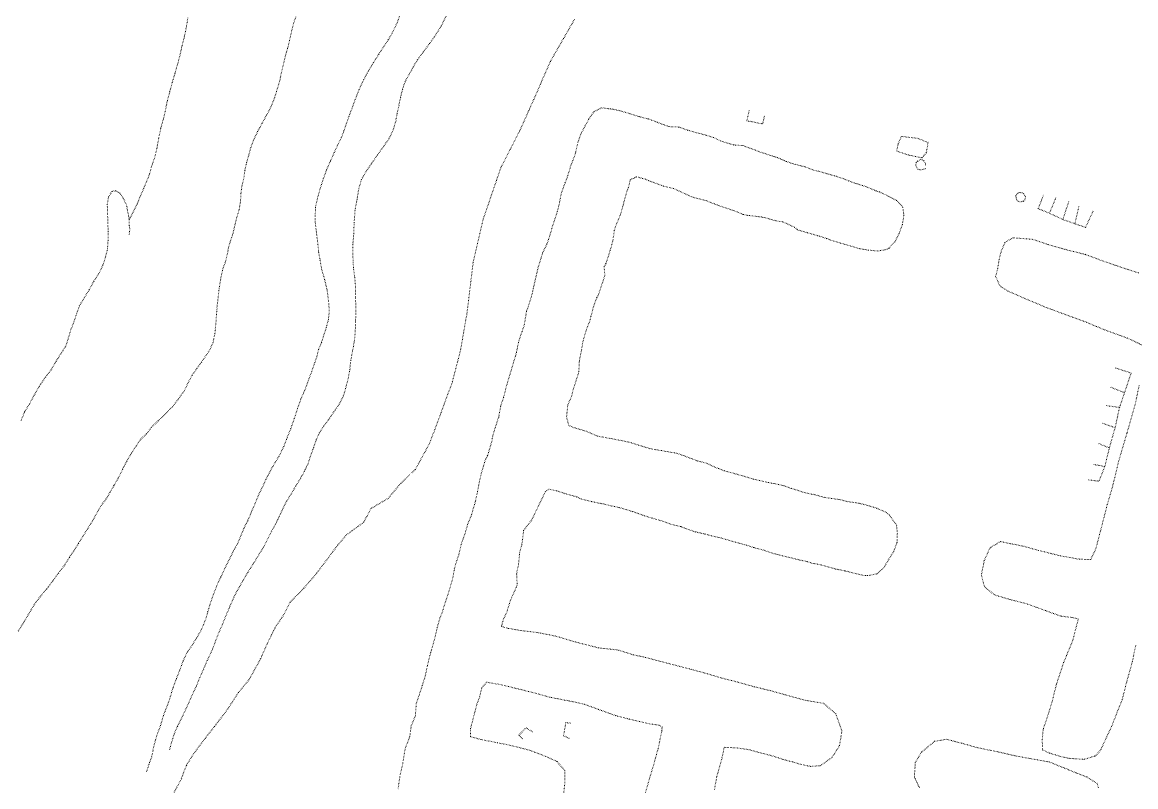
# Model space of a CAD drawing. Extents: x 682410 to 689460, y 7661803 to 7669124.
# Drawn here: x 687582.7 to 687847.5, y 7665468.9 to 7665650.7 of the extents above; entities that cross this region are included whole.
import ezdxf

# ---------------------------------------------------------------- set-up
doc = ezdxf.new("R2010")
doc.units = 0
doc.header["$MEASUREMENT"] = 0
doc.linetypes.add('DOT', pattern=[0.25, 0, -0.25])
doc.layers.add('02 TOE_Line', color=1, linetype='DOT', lineweight=20)
doc.layers.add('base dispach_Line', color=1, linetype='DOT', lineweight=20)

msp = doc.modelspace()

# ---------------------------------------------------------------- linework, layer by layer
at = {"layer": '02 TOE_Line'}
for points in [[(687581.68, 7665505.88, 4210.47), (687583.12, 7665508.17, 4210.39), (687584.36, 7665510.26, 4210.35), (687585.59, 7665512.34, 4210.32), (687587, 7665514.21, 4210.32), (687588.52, 7665515.98, 4210.33), (687589.92, 7665517.86, 4210.38), (687591.29, 7665519.71, 4210.41), (687592.7, 7665521.57, 4210.45), (687593.9, 7665523.49, 4210.49), (687595.06, 7665525.2, 4210.55), (687596.07, 7665526.81, 4210.6), (687597.18, 7665528.6, 4210.67), (687598.26, 7665530.35, 4210.73), (687599.35, 7665532.1, 4210.79), (687600.39, 7665533.96, 4210.85), (687601.44, 7665535.79, 4210.89), (687602.57, 7665537.27, 4210.96), (687603.51, 7665538.85, 4210.99), (687604.45, 7665540.51, 4211), (687605.54, 7665542.39, 4211), (687606.53, 7665544.4, 4211), (687607.54, 7665546.36, 4210.96), (687608.7, 7665548.37, 4210.93), (687609.86, 7665550.07, 4210.91), (687610.86, 7665551.6, 4210.88), (687612.22, 7665552.87, 4210.89), (687613.4, 7665554.39, 4210.88), (687615.01, 7665555.91, 4210.89), (687616.72, 7665557.61, 4210.97), (687618.39, 7665559.28, 4211.04), (687619.84, 7665561.19, 4211.01), (687621.24, 7665563.14, 4211.03), (687622.15, 7665565.07, 4211.02), (687623.07, 7665566.8, 4210.94), (687624.19, 7665568.38, 4210.9), (687625.3, 7665569.91, 4210.9), (687626.3, 7665571.36, 4210.91), (687627.25, 7665572.78, 4210.92), (687628.02, 7665574.5, 4210.96), (687628.48, 7665576.67, 4210.98), (687628.71, 7665579.07, 4211.02), (687628.91, 7665581.99, 4211.05), (687629.18, 7665584.79, 4211.12), (687629.5, 7665587.48, 4211.16), (687629.9, 7665589.92, 4211.23), (687630.36, 7665592.09, 4211.29), (687630.96, 7665593.7, 4211.36), (687631.41, 7665595.39, 4211.38), (687631.69, 7665597.02, 4211.43), (687632.11, 7665598.49, 4211.43), (687632.68, 7665600.12, 4211.48), (687633.17, 7665602.18, 4211.51), (687633.65, 7665604.19, 4211.57), (687634.25, 7665606.14, 4211.6), (687634.57, 7665608.2, 4211.65), (687634.69, 7665610.21, 4211.68), (687634.92, 7665611.91, 4211.69), (687635.35, 7665613.63, 4211.72), (687635.62, 7665615.48, 4211.74), (687636.02, 7665617.39, 4211.77), (687636.55, 7665619.17, 4211.78), (687637, 7665620.9, 4211.79), (687637.7, 7665622.77, 4211.81), (687638.64, 7665624.72, 4211.84), (687639.68, 7665626.68, 4211.87), (687640.82, 7665628.72, 4211.91), (687641.91, 7665630.84, 4211.92), (687642.71, 7665632.87, 4211.94), (687643.31, 7665634.86, 4211.91), (687643.9, 7665636.79, 4211.89), (687644.29, 7665638.75, 4211.83), (687644.79, 7665640.74, 4211.8), (687645.25, 7665642.75, 4211.73), (687645.8, 7665644.63, 4211.71), (687646.26, 7665646.68, 4211.65), (687646.73, 7665648.7, 4211.62), (687647.23, 7665650.64, 4211.59), (687647.96, 7665652.64, 4211.56)], [(687612.22, 7665472.43, 4235.53), (687612.81, 7665474.28, 4235.5), (687613.49, 7665476.13, 4235.44), (687613.86, 7665478.13, 4235.36), (687614.37, 7665480.09, 4235.29), (687614.89, 7665481.78, 4235.22), (687615.55, 7665483.41, 4235.14), (687616.02, 7665485.14, 4235.07), (687616.62, 7665486.86, 4234.98), (687617.28, 7665488.53, 4234.86), (687617.87, 7665490.25, 4234.76), (687618.52, 7665492.45, 4234.67), (687619.34, 7665494.6, 4234.54), (687620.14, 7665496.7, 4234.4), (687620.95, 7665498.9, 4234.26), (687621.95, 7665500.97, 4234.09), (687623.15, 7665502.66, 4233.83), (687624.15, 7665504.36, 4233.61), (687625.07, 7665505.9, 4233.4), (687625.79, 7665507.44, 4233.16), (687626.4, 7665509.05, 4233.03), (687626.8, 7665510.58, 4232.91), (687627.4, 7665512.55, 4232.78), (687628.09, 7665514.52, 4232.63), (687628.92, 7665516.73, 4232.49), (687629.92, 7665518.82, 4232.22), (687630.95, 7665521.06, 4231.96), (687631.9, 7665522.97, 4231.69), (687632.88, 7665524.99, 4231.43), (687633.88, 7665526.73, 4231.16), (687634.68, 7665528.65, 4230.92), (687635.45, 7665530.53, 4230.71), (687636.35, 7665532.3, 4230.49), (687637.16, 7665534.27, 4230.26), (687638, 7665536.18, 4230.04), (687638.79, 7665538.15, 4229.84), (687639.7, 7665539.97, 4229.6), (687640.6, 7665541.95, 4229.38), (687641.55, 7665543.79, 4229.14), (687642.54, 7665545.6, 4228.93), (687643.74, 7665547.54, 4228.65), (687644.84, 7665549.8, 4228.37), (687645.69, 7665552.01, 4228.13), (687646.54, 7665554.11, 4227.91), (687647.36, 7665556.48, 4227.63), (687648.15, 7665558.89, 4227.33), (687648.94, 7665561.18, 4227.04), (687649.92, 7665563.36, 4226.65), (687650.72, 7665565.57, 4226.31), (687651.5, 7665567.63, 4225.99), (687652.11, 7665569.42, 4225.76), (687652.69, 7665571.14, 4225.53), (687653.12, 7665572.91, 4225.34), (687653.85, 7665574.61, 4225.06), (687654.39, 7665576.36, 4224.79), (687655.01, 7665578.21, 4224.47), (687655.48, 7665580.05, 4224.18), (687655.68, 7665582.1, 4223.91), (687655.5, 7665584.48, 4223.61), (687655.15, 7665587.08, 4223.28), (687654.57, 7665589.53, 4222.94), (687653.88, 7665591.92, 4222.63), (687653.48, 7665594.14, 4222.31), (687653.15, 7665596.07, 4222.07), (687652.99, 7665597.81, 4221.93), (687652.76, 7665599.55, 4221.85), (687652.56, 7665601.34, 4221.74), (687652.35, 7665603.02, 4221.64), (687652.34, 7665604.82, 4221.64), (687652.41, 7665606.74, 4221.61), (687652.87, 7665608.86, 4221.63), (687653.49, 7665611.09, 4221.66), (687654.26, 7665613.45, 4221.74), (687655.05, 7665615.68, 4221.77), (687655.98, 7665617.76, 4221.8), (687656.86, 7665619.74, 4221.76), (687657.7, 7665621.56, 4221.78), (687658.52, 7665623.23, 4221.76), (687659.16, 7665624.88, 4221.7), (687659.73, 7665626.57, 4221.7), (687660.37, 7665628.41, 4221.72), (687661.11, 7665630.3, 4221.7), (687661.83, 7665632.36, 4221.71), (687662.77, 7665634.71, 4221.74), (687663.88, 7665637.11, 4221.75), (687665.02, 7665639.18, 4221.75), (687666.21, 7665641.18, 4221.74), (687667.47, 7665643.15, 4221.75), (687668.68, 7665645, 4221.78), (687669.76, 7665646.65, 4221.78), (687670.79, 7665648.42, 4221.8), (687671.71, 7665650.36, 4221.82), (687672.47, 7665652.34, 4221.84)], [(687622.04, 7665651.76, 4202.64), (687621.69, 7665649.6, 4202.78), (687621.22, 7665647.28, 4202.95), (687620.65, 7665645.04, 4203.14), (687620.19, 7665642.96, 4203.31), (687619.61, 7665640.77, 4203.5), (687618.95, 7665638.51, 4203.67), (687618.34, 7665636.42, 4203.82), (687617.74, 7665634.19, 4203.95), (687617.16, 7665631.96, 4204.07), (687616.72, 7665629.89, 4204.16), (687616.22, 7665627.69, 4204.27), (687615.6, 7665625.49, 4204.32), (687615.11, 7665623.13, 4204.42), (687614.69, 7665620.75, 4204.55), (687614.11, 7665618.43, 4204.63), (687613.44, 7665616.5, 4204.68), (687612.92, 7665614.57, 4204.74), (687612.28, 7665612.97, 4204.73), (687611.54, 7665611.22, 4204.68), (687610.74, 7665609.37, 4204.66), (687609.99, 7665607.45, 4204.65), (687608.12, 7665603.76, 4204.62), (687607.46, 7665607.19, 4204.51), (687606.69, 7665608.87, 4204.14), (687605.89, 7665610.08, 4203.61), (687604.85, 7665610.67, 4202.89), (687604, 7665610.49, 4202.36), (687603.17, 7665609.15, 4201.88), (687602.89, 7665607.37, 4201.67), (687602.93, 7665605.34, 4201.62), (687603.03, 7665603.2, 4201.75), (687603.08, 7665600.97, 4201.81), (687603.07, 7665598.83, 4201.83), (687602.94, 7665596.82, 4201.85), (687602.43, 7665594.79, 4201.85), (687601.82, 7665592.89, 4201.84), (687600.89, 7665590.99, 4201.81), (687599.7, 7665589.11, 4201.71), (687598.56, 7665587.09, 4201.66), (687597.41, 7665585.16, 4201.58), (687596.24, 7665583.27, 4201.48), (687595.57, 7665581.36, 4201.45), (687594.96, 7665579.5, 4201.44), (687594.25, 7665577.66, 4201.41), (687593.65, 7665575.69, 4201.42), (687593.04, 7665573.72, 4201.4), (687591.91, 7665571.97, 4201.28), (687590.73, 7665570.14, 4201.19), (687589.55, 7665568.08, 4201.13), (687588.15, 7665566.29, 4201.04), (687586.75, 7665564.21, 4201), (687585.49, 7665562.01, 4201.02), (687584.35, 7665559.91, 4201.02), (687583.19, 7665558, 4201), (687582.38, 7665555.93, 4201)], [(687617.7, 7665477.75, 4235.45), (687618.23, 7665479.66, 4235.34), (687618.82, 7665481.52, 4235.22), (687619.61, 7665483.33, 4235.13), (687620.57, 7665485.18, 4235.12), (687621.44, 7665487.09, 4235.01), (687622.3, 7665488.92, 4234.89), (687623.12, 7665490.86, 4234.73), (687624.1, 7665492.86, 4234.57), (687624.89, 7665494.87, 4234.32), (687625.79, 7665496.88, 4234.14), (687626.65, 7665498.92, 4233.94), (687627.62, 7665500.92, 4233.77), (687628.42, 7665502.91, 4233.58), (687629.25, 7665505.18, 4233.32), (687630.21, 7665507.38, 4233.1), (687631.12, 7665509.63, 4232.9), (687632.05, 7665511.83, 4232.68), (687633, 7665513.98, 4232.45), (687633.99, 7665515.87, 4232.28), (687635.14, 7665517.91, 4232.06), (687636.3, 7665519.88, 4231.84), (687637.59, 7665521.89, 4231.64), (687638.84, 7665523.96, 4231.41), (687640.11, 7665525.98, 4231.19), (687641.04, 7665527.85, 4230.97), (687641.97, 7665529.67, 4230.76), (687642.95, 7665531.47, 4230.53), (687643.82, 7665533.26, 4230.29), (687644.65, 7665535.07, 4230.04), (687645.62, 7665536.93, 4229.8), (687646.74, 7665538.73, 4229.58), (687647.73, 7665540.45, 4229.37), (687648.86, 7665542.26, 4229.17), (687649.79, 7665543.99, 4228.92), (687650.63, 7665545.74, 4228.67), (687651.28, 7665547.74, 4228.37), (687651.97, 7665549.62, 4228.08), (687652.56, 7665551.39, 4227.79), (687653.32, 7665553.05, 4227.57), (687654.38, 7665554.7, 4227.4), (687655.56, 7665556.28, 4227.19), (687656.79, 7665558.09, 4226.95), (687658.06, 7665559.88, 4226.72), (687659.06, 7665561.89, 4226.44), (687659.63, 7665563.92, 4226.11), (687660.16, 7665565.89, 4225.83), (687660.56, 7665568.08, 4225.55), (687660.8, 7665570.32, 4225.25), (687661.21, 7665572.52, 4224.99), (687661.62, 7665574.67, 4224.74), (687661.86, 7665577.1, 4224.45), (687661.93, 7665579.7, 4224.11), (687662.03, 7665582.46, 4223.82), (687661.9, 7665585.16, 4223.47), (687661.93, 7665587.84, 4223.18), (687661.72, 7665590.13, 4222.89), (687661.47, 7665592, 4222.67), (687661.35, 7665593.64, 4222.47), (687661.29, 7665595.71, 4222.29), (687661.29, 7665597.92, 4222.11), (687661.49, 7665600.46, 4221.96), (687661.6, 7665603.11, 4221.83), (687661.8, 7665606.04, 4221.72), (687662.29, 7665608.62, 4221.63), (687662.7, 7665611.13, 4221.56), (687663.32, 7665613.31, 4221.55), (687664.55, 7665615.43, 4221.62), (687665.86, 7665617.29, 4221.75), (687667.16, 7665619.21, 4221.87), (687668.57, 7665621.16, 4222.01), (687669.96, 7665623.17, 4222.16), (687670.87, 7665625.13, 4222.2), (687671.47, 7665627.1, 4222.17), (687671.82, 7665629.05, 4222.11), (687672.25, 7665630.98, 4222.01), (687672.64, 7665632.93, 4221.9), (687673.11, 7665634.82, 4221.81), (687673.74, 7665636.67, 4221.76), (687674.73, 7665638.44, 4221.75), (687675.7, 7665640.2, 4221.77), (687676.71, 7665641.89, 4221.78), (687678.04, 7665643.66, 4221.89), (687679.51, 7665645.64, 4222), (687680.94, 7665647.64, 4222.22), (687682.33, 7665649.87, 4222.35), (687683.53, 7665652.28, 4222.45)], [(687714.02, 7665651.46, 4238.53), (687708.26, 7665641.42, 4238.35), (687704.3, 7665632.34, 4238.46), (687700.95, 7665624.87, 4238.37), (687696.46, 7665616.11, 4238.24), (687692.3, 7665603.94, 4237.93), (687689.9, 7665593.64, 4237.49), (687688.43, 7665581.53, 4237.65), (687686.92, 7665572.83, 4237.67), (687684.95, 7665565.19, 4237.46), (687682.14, 7665557.52, 4237.16), (687679.54, 7665550.59, 4237.13), (687676.13, 7665544.32, 4237.51), (687672.67, 7665541.06, 4237.68), (687669.73, 7665537.52, 4237.87), (687665.6, 7665535.07, 4238.19), (687663.86, 7665531.78, 4237.68), (687659.85, 7665528.89, 4237.35), (687657.67, 7665526.34, 4237.31), (687654.92, 7665522.67, 4237.2), (687652.44, 7665519.38, 4237.08), (687649.62, 7665516.12, 4236.95), (687646.32, 7665512.7, 4236.91), (687644.88, 7665509.83, 4236.76), (687642.78, 7665506.73, 4236.73), (687640.84, 7665502.72, 4236.66), (687639.33, 7665499.29, 4236.75), (687636.58, 7665494.33, 4236.71), (687634.08, 7665491.31, 4236.63), (687631.42, 7665487.23, 4236.54), (687628.4, 7665483.26, 4236.55), (687626.22, 7665480.47, 4236.71), (687623.44, 7665476.77, 4236.52), (687621.69, 7665473.98, 4236.52), (687620.5, 7665470.76, 4236.46), (687618.19, 7665466.45, 4236.28)], [(687747.28, 7665468.22, 4236.88), (687747.83, 7665471.28, 4236.9), (687749.13, 7665475.9, 4237.04), (687749.58, 7665478.27, 4237.17), (687752.37, 7665478.16, 4236.99), (687755.43, 7665477.73, 4237.05), (687757.8, 7665477.07, 4237.03), (687761.14, 7665476.21, 4236.93), (687763.72, 7665475.35, 4236.91), (687765.95, 7665474.79, 4237.01), (687767.65, 7665474.25, 4236.82), (687770.18, 7665473.74, 4236.73), (687772.48, 7665473.9, 4236.65), (687775.3, 7665475.93, 4236.66), (687777.02, 7665478.68, 4236.68), (687777.59, 7665482.17, 4236.7), (687776.12, 7665486.25, 4236.8), (687773.22, 7665488.74, 4236.79), (687768.88, 7665489.45, 4237.01), (687764.1, 7665490.77, 4237.14), (687760.65, 7665491.73, 4237.12), (687756.75, 7665492.67, 4237.16), (687752.74, 7665493.8, 4237.15), (687749.03, 7665494.74, 4237.11), (687744.7, 7665496.02, 4237.14), (687741.73, 7665496.82, 4237.13), (687737.62, 7665497.88, 4237.21), (687733.97, 7665498.83, 4237.31), (687730.47, 7665499.76, 4237.26), (687728, 7665500.28, 4237.31), (687724.35, 7665501.41, 4237.46), (687719.68, 7665501.94, 4237.6), (687714.16, 7665503.34, 4237.81), (687709.48, 7665504.73, 4237.8), (687705.88, 7665505.45, 4237.85), (687704.97, 7665505.6, 4237.84), (687701.1, 7665506.07, 4237.74), (687698.14, 7665506.59, 4237.88), (687696.69, 7665507, 4237.98), (687696.66, 7665507.14, 4237.98), (687697, 7665508.5, 4237.94), (687697.89, 7665510.42, 4237.82), (687698.71, 7665513.08, 4237.96), (687699.09, 7665514, 4237.88), (687700.36, 7665516.83, 4237.97), (687700.23, 7665519.58, 4237.99), (687700.66, 7665521.64, 4237.85), (687700.96, 7665524.65, 4238), (687701.5, 7665526.61, 4237.93), (687701.9, 7665529.86, 4237.87), (687703.79, 7665532.32, 4237.77), (687707.08, 7665539.09, 4237.96), (687707.91, 7665539.66, 4237.8), (687709.75, 7665539.29, 4237.91), (687711.71, 7665538.63, 4238.08), (687714.57, 7665537.83, 4237.89), (687715.62, 7665537.34, 4237.76), (687718.02, 7665536.72, 4237.82), (687721.37, 7665536.05, 4237.82), (687722.43, 7665535.75, 4237.7), (687724.65, 7665535.3, 4237.64), (687727.86, 7665534.34, 4237.72), (687730.26, 7665533.46, 4237.79), (687732.51, 7665532.77, 4237.71), (687734.86, 7665532.09, 4237.66), (687737.11, 7665531.27, 4237.6), (687739.39, 7665530.73, 4237.55), (687740.32, 7665530.35, 4237.23), (687742.85, 7665529.49, 4237.34), (687745.17, 7665528.96, 4237.34), (687747.56, 7665528.33, 4237.38), (687748.51, 7665528.16, 4237.11), (687752.23, 7665527.07, 4237.26), (687754.52, 7665526.47, 4237.24), (687756.72, 7665525.77, 4237.17), (687759.07, 7665525.13, 4237.19), (687761.39, 7665524.34, 4237.22), (687762.39, 7665524.1, 4236.93), (687764.8, 7665523.5, 4236.9), (687767.15, 7665522.92, 4236.93), (687769.4, 7665522.41, 4236.89), (687770.36, 7665522.1, 4236.64), (687772.69, 7665521.64, 4236.6), (687776.1, 7665520.68, 4236.72), (687778.4, 7665520.22, 4236.75), (687780.75, 7665519.64, 4236.69), (687782.8, 7665519.16, 4236.68), (687783.69, 7665519.1, 4236.44), (687785.94, 7665519.53, 4236.46), (687787.53, 7665520.95, 4236.55), (687788.78, 7665523.05, 4236.66), (687789.93, 7665524.89, 4236.62), (687790.69, 7665527.02, 4236.58), (687790.77, 7665529.14, 4236.53), (687790.59, 7665531.12, 4236.42), (687788.79, 7665533.61, 4236.59), (687787.92, 7665534.27, 4236.51), (687785.81, 7665535.15, 4236.56), (687783.46, 7665535.88, 4236.76), (687781.5, 7665536.36, 4236.69), (687779.09, 7665536.69, 4236.89), (687776.89, 7665537.22, 4236.76), (687773.37, 7665537.73, 4237.01), (687771.09, 7665538.36, 4237.11), (687768.67, 7665538.86, 4237.2), (687765.55, 7665539.87, 4237.28), (687763.58, 7665540.56, 4237.34), (687761.24, 7665541.04, 4237.47), (687760.08, 7665541.27, 4237.29), (687756.45, 7665542.08, 4237.62), (687754.42, 7665542.71, 4237.61), (687752.48, 7665543.26, 4237.49), (687749.59, 7665544.06, 4237.48), (687747.27, 7665544.95, 4237.67), (687745.39, 7665545.85, 4237.6), (687743.09, 7665546.44, 4237.57), (687739.88, 7665547.68, 4237.74), (687738.18, 7665548.24, 4237.45), (687731.94, 7665549.31, 4237.82), (687726.92, 7665550.88, 4237.89), (687722.73, 7665551.7, 4237.91), (687719.43, 7665552.3, 4237.99), (687716.82, 7665553.46, 4237.87), (687715.92, 7665553.7, 4237.89), (687713.95, 7665554.28, 4237.91), (687712.64, 7665554.82, 4237.75), (687712.11, 7665556.87, 4237.77), (687712.21, 7665557.86, 4237.75), (687712.4, 7665559.7, 4237.76), (687713.25, 7665561.62, 4237.77), (687713.75, 7665563.55, 4237.86), (687715.03, 7665567.61, 4237.7), (687715.15, 7665570.24, 4237.98), (687715.64, 7665572.56, 4237.84), (687715.98, 7665574.72, 4237.77), (687716.83, 7665577.67, 4237.9), (687717.63, 7665579.64, 4237.9), (687717.91, 7665580.75, 4237.86), (687718.52, 7665583.14, 4237.96), (687719.31, 7665585.24, 4237.93), (687719.68, 7665585.86, 4237.58), (687721.21, 7665590.48, 4237.94), (687721.04, 7665592.59, 4237.85), (687721.48, 7665593.37, 4237.69), (687722.49, 7665596.47, 4237.92), (687723.12, 7665598.72, 4237.97), (687723.46, 7665601.16, 4237.99), (687723.74, 7665602.12, 4237.78), (687724.96, 7665605.11, 4237.89), (687725.6, 7665607.35, 4238.08), (687725.85, 7665608.38, 4237.95), (687726.5, 7665610.64, 4238.04), (687726.8, 7665611.39, 4237.92), (687727.26, 7665613.27, 4238.01), (687728.76, 7665613.96, 4238.18), (687730.84, 7665613.41, 4238.17), (687731.68, 7665613.02, 4237.95), (687735.11, 7665611.77, 4237.99), (687737.54, 7665611.19, 4237.98), (687739.78, 7665610.18, 4237.9), (687741.9, 7665609.2, 4237.84), (687742.91, 7665608.9, 4237.55), (687745.28, 7665608.3, 4237.7), (687747.6, 7665607.41, 4237.73), (687748.46, 7665607.06, 4237.52), (687752.02, 7665605.88, 4237.64), (687754.14, 7665605, 4237.6), (687755.22, 7665604.8, 4237.43), (687758.37, 7665604.41, 4237.6), (687759.71, 7665604.14, 4237.39), (687761.68, 7665603.55, 4237.5), (687763.71, 7665603.21, 4237.43), (687766.35, 7665601.95, 4237.36), (687767, 7665601.36, 4237.11), (687769.37, 7665600.68, 4237.14), (687771.87, 7665599.95, 4237.35), (687774, 7665599.29, 4237.31), (687774.88, 7665598.92, 4237.07), (687777.2, 7665598.22, 4237.17), (687779.59, 7665597.54, 4237.22), (687781.69, 7665596.88, 4237.17), (687783.93, 7665596.53, 4237.13), (687786.02, 7665596.31, 4237.17), (687788, 7665596.64, 4237.12), (687788.8, 7665597, 4236.93), (687790.19, 7665598.52, 4237.07), (687791.24, 7665600.6, 4237.11), (687791.98, 7665602.64, 4236.97), (687792.32, 7665604.82, 4236.96), (687792.07, 7665606.79, 4237.03), (687790.59, 7665608.36, 4237.1), (687788.49, 7665609.44, 4237.24), (687786.5, 7665610.36, 4237.17), (687785.7, 7665610.62, 4237), (687783.54, 7665611.56, 4237.22), (687781.27, 7665612.26, 4237.34), (687779.19, 7665613, 4237.36), (687778.31, 7665613.38, 4237.15), (687776.21, 7665614.11, 4237.36), (687774.01, 7665614.7, 4237.38), (687771.95, 7665615.34, 4237.47), (687770.94, 7665615.52, 4237.26), (687768.75, 7665616.36, 4237.44), (687766.47, 7665616.92, 4237.55), (687764.3, 7665617.63, 4237.54), (687762.22, 7665618.57, 4237.61), (687761.39, 7665618.78, 4237.32), (687758.07, 7665619.89, 4237.57), (687756.07, 7665620.66, 4237.62), (687754.08, 7665621.38, 4237.59), (687751.85, 7665621.54, 4237.46), (687748.69, 7665622.51, 4237.66), (687747.1, 7665623.29, 4237.7), (687745.21, 7665623.9, 4237.69), (687743.08, 7665624.43, 4237.83), (687740.92, 7665625.06, 4238.01), (687738.78, 7665625.8, 4238.22), (687736.44, 7665625.91, 4238.22), (687734.46, 7665626.62, 4238.3), (687733.67, 7665626.96, 4238.16), (687731.49, 7665627.76, 4238.25), (687729.35, 7665628.28, 4238.21), (687727.18, 7665628.98, 4238.47), (687725.06, 7665629.61, 4238.51), (687722.95, 7665630.09, 4238.52), (687722.19, 7665630.17, 4238.36), (687720.38, 7665630.38, 4238.35), (687718.6, 7665629.45, 4238.56), (687717.34, 7665627.62, 4238.51), (687716.86, 7665626.68, 4238.29), (687715.59, 7665624.36, 4238.42), (687714.77, 7665622.11, 4238.45), (687714.3, 7665619.84, 4238.41), (687714, 7665618.87, 4238.14), (687713.13, 7665616.67, 4238.28), (687712.21, 7665613.63, 4238.2), (687711.75, 7665612.54, 4238.13), (687710.91, 7665610.23, 4238.09), (687710.22, 7665606.88, 4238.28), (687709.91, 7665605.7, 4238.19), (687708.82, 7665602.4, 4238.33), (687708.16, 7665600.09, 4238.36), (687707.39, 7665597.84, 4238.33), (687706.39, 7665595.82, 4238.4), (687706.05, 7665594.62, 4238.29), (687705.32, 7665592.32, 4238.23), (687704.78, 7665589.91, 4238.23), (687704.19, 7665587.36, 4238.45), (687703.99, 7665586.3, 4238.24), (687702.99, 7665583.03, 4238.41), (687702.58, 7665581.99, 4238.17), (687702.02, 7665578.55, 4238.27), (687701.52, 7665577.21, 4238.37), (687700.77, 7665574.94, 4238.24), (687700.19, 7665572.23, 4238.27), (687699.93, 7665571.27, 4237.99), (687698.86, 7665567.7, 4237.96), (687697.76, 7665564.03, 4237.98), (687697.14, 7665561.53, 4237.85), (687696.42, 7665559.34, 4237.64), (687695.97, 7665556.83, 4237.54), (687695.17, 7665554.42, 4237.42), (687694.49, 7665552.13, 4237.29), (687694.36, 7665551.13, 4237.12), (687693.31, 7665547.59, 4237.41), (687692.83, 7665546.73, 4237.12), (687691.79, 7665543.33, 4237.26), (687691.34, 7665541.22, 4237.32), (687690.92, 7665539.07, 4237.47), (687690.44, 7665536.74, 4237.74), (687689.73, 7665534.42, 4237.88), (687689.52, 7665533.58, 4237.67), (687688.58, 7665531.26, 4237.84), (687687.89, 7665528.9, 4237.94), (687687.03, 7665526.54, 4237.97), (687686.47, 7665524.09, 4238.02), (687685.71, 7665521.79, 4237.92), (687685.43, 7665520.73, 4237.87), (687685.01, 7665518.37, 4237.86), (687683.94, 7665514.72, 4238.07), (687683.16, 7665512.44, 4238.07), (687682.47, 7665510.14, 4238.15), (687682.03, 7665509.18, 4237.83), (687681.33, 7665506.71, 4237.98), (687680.81, 7665504.35, 4237.99), (687679.81, 7665500.83, 4238.16), (687679.54, 7665499.83, 4238), (687678.98, 7665497.48, 4238.02), (687678.47, 7665495.09, 4238.2), (687677.79, 7665492.96, 4238.17), (687677.05, 7665490.67, 4238.16), (687676.38, 7665488.73, 4238.07), (687676.14, 7665485.69, 4238.2), (687675.17, 7665483.41, 4238.04), (687674.83, 7665480.82, 4238.09), (687673.71, 7665477.89, 4238.04), (687673.05, 7665473.8, 4238.14), (687672.54, 7665471.79, 4237.96), (687672.03, 7665468.32, 4238.14)], [(687755.54, 7665629.73, 4237.75), (687754.99, 7665627.3, 4237.78), (687758.73, 7665626.55, 4237.72), (687759.21, 7665628.6, 4237.72)], [(687797.45, 7665615.91, 4236.98), (687796.38, 7665615.6, 4237.03), (687795.72, 7665615.72, 4237.01), (687795.16, 7665616.55, 4237.02), (687795.23, 7665617.4, 4237.01), (687795.67, 7665617.72, 4237.02), (687796.34, 7665618.13, 4237), (687797.11, 7665617.78, 4236.98), (687797.45, 7665617.21, 4236.98), (687797.5, 7665616.66, 4236.94)], [(687820.27, 7665608.03, 4236.65), (687820.8, 7665608.18, 4236.64), (687821.09, 7665608.44, 4236.59), (687821.25, 7665609.23, 4236.57), (687820.76, 7665609.98, 4236.55), (687820.51, 7665610.12, 4236.56), (687819.92, 7665610.23, 4236.62), (687819.39, 7665610.1, 4236.63), (687818.91, 7665609.41, 4236.71), (687819.04, 7665608.99, 4236.69), (687819.25, 7665608.29, 4236.53), (687820.04, 7665607.97, 4236.6)], [(687837.32, 7665605.78, 4236.22), (687835.55, 7665601.95, 4236.33), (687833.01, 7665602.79, 4236.38), (687830.13, 7665603.82, 4236.48), (687826.96, 7665605.29, 4236.53), (687824.25, 7665606.41, 4236.54), (687825.55, 7665609.67, 4236.49)], [(687828.44, 7665608.94, 4236.46), (687826.96, 7665605.29, 4236.53)], [(687831.54, 7665608.07, 4236.38), (687830.13, 7665603.82, 4236.48)], [(687833.93, 7665606.92, 4236.38), (687833.01, 7665602.79, 4236.38)], [(687608.08, 7665600.22, 4204.77), (687608.26, 7665601.6, 4204.57), (687608.12, 7665602.37, 4204.67), (687608.12, 7665603.76, 4204.62)], [(687849.04, 7665573.91, 4235.98), (687845.46, 7665575.61, 4236.12), (687840.12, 7665577.54, 4236.24), (687835.75, 7665579.36, 4236.34), (687830.51, 7665581.29, 4236.57), (687826.18, 7665582.88, 4236.48), (687821.36, 7665584.92, 4236.53), (687817.04, 7665586.8, 4236.56), (687815.16, 7665588.01, 4236.73), (687814.15, 7665590.29, 4236.69), (687814.63, 7665592.13, 4236.79), (687814.98, 7665594.26, 4236.69), (687814.96, 7665594.27, 4236.71), (687815.48, 7665596.25, 4236.69), (687816.37, 7665598.38, 4236.73), (687818.3, 7665599.45, 4236.65), (687822.87, 7665599.12, 4236.61), (687826.67, 7665597.84, 4236.51), (687830.57, 7665596.73, 4236.32), (687835.53, 7665595.48, 4236.31), (687839.46, 7665594.01, 4236.2), (687844.4, 7665592.31, 4236.16), (687848.31, 7665591.06, 4236.05)], [(687842.67, 7665568.5, 4236.03), (687846.37, 7665567.29, 4236.05), (687844.79, 7665562.6, 4236.09), (687843.62, 7665559.11, 4236.19), (687842.56, 7665554.3, 4236.18), (687841.2, 7665549.49, 4236.35), (687840.1, 7665545.05, 4236.43), (687838.72, 7665541.56, 4236.39), (687836.26, 7665541.87, 4236.34)], [(687847.48, 7665502.6, 4235.63), (687846.66, 7665498.68, 4235.63), (687845.31, 7665493.8, 4235.64), (687844.24, 7665489.61, 4235.64), (687842.99, 7665486.5, 4235.67), (687841.73, 7665483.2, 4235.66), (687840.57, 7665480.76, 4235.75), (687839.19, 7665477.77, 4235.86), (687838.09, 7665476.41, 4235.87), (687837.71, 7665476.19, 4235.88), (687835.2, 7665475.41, 4235.84), (687831.66, 7665475.64, 4235.95), (687829.43, 7665476.14, 4235.92), (687826.95, 7665476.9, 4235.95), (687825.32, 7665477.65, 4236.01), (687825.22, 7665480.08, 4236.09), (687825.49, 7665482.7, 4236.16), (687826.79, 7665486.48, 4236.32), (687827.64, 7665489.4, 4236.22), (687828.64, 7665493.38, 4236.33), (687830.32, 7665498.45, 4236.22), (687832.45, 7665503.57, 4236.26), (687833.8, 7665508.82, 4236.28), (687832.28, 7665509.15, 4236.27), (687829.6, 7665509.5, 4236.25), (687826.05, 7665510.78, 4236.26), (687821.42, 7665512.45, 4236.35), (687817.56, 7665513.43, 4236.33), (687813.88, 7665514.52, 4236.34), (687811.5, 7665516.44, 4236.42), (687810.75, 7665519.22, 4236.41), (687811.44, 7665522.68, 4236.47), (687812.81, 7665525.73, 4236.48), (687815.29, 7665527.2, 4236.47), (687817.76, 7665526.7, 4236.37), (687820.85, 7665526.09, 4236.34), (687824.36, 7665525.1, 4236.43), (687829.56, 7665523.82, 4236.34), (687834.12, 7665523, 4236.12), (687836.75, 7665522.96, 4236.09), (687837.96, 7665525.46, 4236.01), (687839.2, 7665530.18, 4236.14), (687840.7, 7665536.01, 4236.14), (687841.97, 7665540.36, 4236.22), (687843.35, 7665546.16, 4236.08), (687845.4, 7665553.1, 4236.08), (687847.31, 7665559.78, 4236.03), (687848.3, 7665564.4, 4235.91)], [(687841.51, 7665563.93, 4236.26), (687844.79, 7665562.6, 4236.09)], [(687840.49, 7665559.55, 4236.2), (687843.62, 7665559.11, 4236.19)], [(687839.59, 7665555.36, 4236.26), (687842.56, 7665554.3, 4236.18)], [(687838.66, 7665550.52, 4236.23), (687841.2, 7665549.49, 4236.35)], [(687837.5, 7665545.56, 4236.36), (687840.1, 7665545.05, 4236.43)], [(687711.31, 7665466.35, 4237.5), (687711.66, 7665469.49, 4237.63), (687711.72, 7665472.67, 4237.46), (687709.82, 7665474.92, 4237.5), (687707.14, 7665476.12, 4237.62), (687703.29, 7665477.59, 4237.71), (687698.89, 7665478.71, 4237.73), (687695.67, 7665479.36, 4237.73), (687691.7, 7665480.14, 4237.83), (687689.27, 7665480.81, 4237.89), (687689.27, 7665482.72, 4237.85), (687690.06, 7665485.78, 4237.95), (687690.79, 7665488.54, 4237.97), (687691.5, 7665490.42, 4237.81), (687691.95, 7665492.45, 4237.91), (687693.1, 7665493.75, 4237.81), (687696.21, 7665493.22, 4237.81), (687699.95, 7665492.32, 4237.72), (687703.97, 7665491.35, 4237.7), (687708.13, 7665490.18, 4237.76), (687712.76, 7665489.3, 4237.76), (687716.35, 7665488.51, 4237.63), (687719.71, 7665487.29, 4237.49), (687723.84, 7665485.81, 4237.45), (687727.02, 7665484.98, 4237.29), (687731.45, 7665483.92, 4237.21), (687734.17, 7665483.52, 4237.24), (687734.84, 7665483.1, 4237.31), (687734.76, 7665482.17, 4237.15), (687733.88, 7665477.96, 4237.22), (687732.66, 7665473.57, 4237.14), (687731.86, 7665470.97, 4237.1), (687730.73, 7665467.02, 4237.13)], [(687701.66, 7665480.3, 4237.65), (687700.72, 7665481.17, 4237.66), (687702.48, 7665482.91, 4237.65), (687704.15, 7665481.86, 4237.61)], [(687712.7, 7665480.4, 4237.48), (687711.38, 7665481.02, 4237.67), (687711.93, 7665484.17, 4237.57), (687713.19, 7665483.97, 4237.48)], [(687838.58, 7665468.67, 4235.69), (687838.26, 7665469.69, 4235.83), (687835.71, 7665471.27, 4236.03), (687833.13, 7665472.24, 4236.03), (687831.22, 7665473.04, 4235.97), (687826.9, 7665474.79, 4236.1), (687822.31, 7665475.6, 4236.16), (687818.67, 7665476.28, 4236.07), (687814.31, 7665477.28, 4236.15), (687809.86, 7665478.17, 4236.23), (687806.07, 7665479.25, 4236.3), (687802.43, 7665480.18, 4236.3), (687799.64, 7665479.7, 4236.35), (687796.49, 7665477.1, 4236.35), (687795.04, 7665474.62, 4236.32), (687794.83, 7665471.22, 4236.4), (687796.03, 7665468.62, 4236.29)]]:
    msp.add_polyline3d(points, dxfattribs=at)
at = {"layer": 'base dispach_Line'}
msp.add_polyline3d([(687798.09, 7665622.16, 4236.99), (687795.51, 7665623.12, 4237.08), (687791.74, 7665623.59, 4237.23), (687790.94, 7665621.75, 4237.27), (687790.62, 7665620.09, 4237.23), (687793.33, 7665619.16, 4237.13), (687796.67, 7665618.49, 4237.1), (687797.67, 7665619.73, 4237.04)], close=True, dxfattribs=at)

doc.saveas('drawing.dxf')
